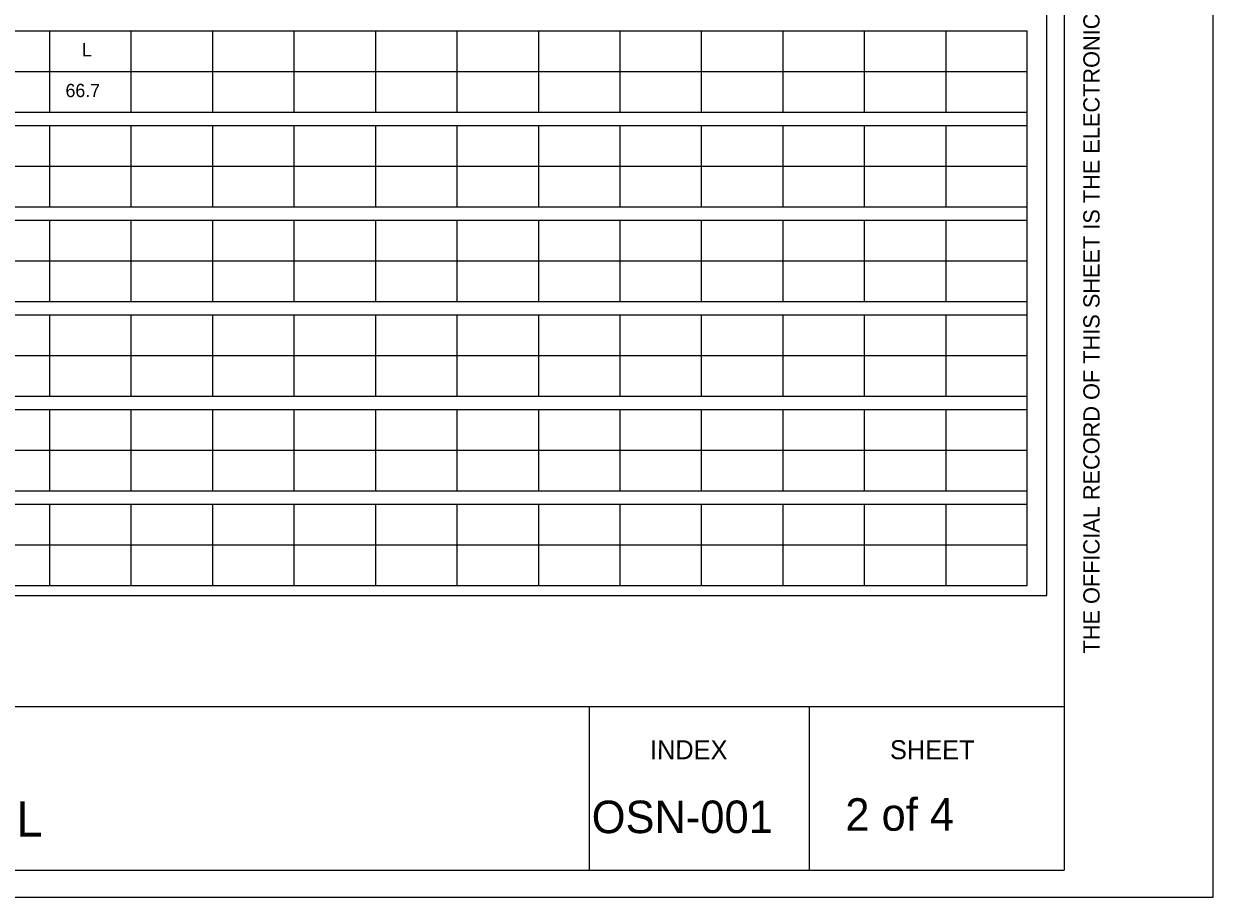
# Model space of a CAD drawing. Extents: x 764 to 1076, y -284 to -242.
# Drawn here: x 892.59 to 910.16, y -284.2 to -271.3 of the extents above; entities that cross this region are included whole.
import ezdxf

# ---------------------------------------------------------------- set-up
doc = ezdxf.new("R2010")
doc.units = 0
for name, color, linetype in [('GSSign', 7, 'Continuous'), ('PlotBorder_dp', 7, 'Continuous'), ('SheetBorder_dp', 7, 'Continuous'), ('SheetLinesMisc2_dp', 7, 'Continuous'), ('TextMisc', 7, 'Continuous')]:
    doc.layers.add(name, color=color, linetype=linetype)

msp = doc.modelspace()

# ---------------------------------------------------------------- linework, layer by layer
at = {"layer": 'PlotBorder_dp'}
msp.add_lwpolyline([(844.159, -241.805), (844.159, -284.205), (910.159, -284.205), (910.159, -241.805)], dxfattribs=at)
at = {"layer": 'SheetBorder_dp'}
for p, q in [((907.959, -242.205), (907.959, -283.805)), ((846.359, -281.388), (907.959, -281.388)), ((900.942, -283.805), (900.942, -281.388)), ((904.192, -283.805), (904.192, -281.388)), ((846.359, -283.805), (907.959, -283.805))]:
    msp.add_line(p, q, dxfattribs=at)
at = {"layer": 'SheetLinesMisc2_dp'}
for p, q in [((907.699, -279.748), (907.699, -242.29)), ((877.817, -271.408), (907.411, -271.408)), ((892.964, -271.408), (892.964, -272.61)), ((894.168, -271.408), (894.168, -272.61)), ((895.372, -271.408), (895.372, -272.61)), ((896.576, -271.408), (896.576, -272.61)), ((897.78, -271.408), (897.78, -272.61)), ((898.984, -271.408), (898.984, -272.61)), ((900.188, -271.408), (900.188, -272.61)), ((901.391, -271.408), (901.391, -272.61)), ((902.595, -271.408), (902.595, -272.61)), ((903.799, -271.408), (903.799, -272.61)), ((905.003, -271.408), (905.003, -272.61)), ((906.207, -271.408), (906.207, -272.61)), ((907.411, -279.602), (907.411, -271.408)), ((877.817, -272.008), (907.411, -272.008)), ((877.817, -272.61), (907.411, -272.61)), ((877.817, -272.806), (907.411, -272.806)), ((892.964, -272.806), (892.964, -274.009)), ((894.168, -272.806), (894.168, -274.009)), ((895.372, -272.806), (895.372, -274.009)), ((896.576, -272.806), (896.576, -274.009)), ((897.78, -272.806), (897.78, -274.009)), ((898.984, -272.806), (898.984, -274.009)), ((900.188, -272.806), (900.188, -274.009)), ((901.391, -272.806), (901.391, -274.009)), ((902.595, -272.806), (902.595, -274.009)), ((903.799, -272.806), (903.799, -274.009)), ((905.003, -272.806), (905.003, -274.009)), ((906.207, -272.806), (906.207, -274.009)), ((877.817, -273.407), (907.411, -273.407)), ((877.817, -274.009), (907.411, -274.009)), ((877.817, -274.205), (907.411, -274.205)), ((892.964, -274.205), (892.964, -275.407)), ((894.168, -274.205), (894.168, -275.407)), ((895.372, -274.205), (895.372, -275.407)), ((896.576, -274.205), (896.576, -275.407)), ((897.78, -274.205), (897.78, -275.407)), ((898.984, -274.205), (898.984, -275.407)), ((900.188, -274.205), (900.188, -275.407)), ((901.391, -274.205), (901.391, -275.407)), ((902.595, -274.205), (902.595, -275.407)), ((903.799, -274.205), (903.799, -275.407)), ((905.003, -274.205), (905.003, -275.407)), ((906.207, -274.205), (906.207, -275.407)), ((877.817, -274.806), (907.411, -274.806)), ((877.817, -275.407), (907.411, -275.407)), ((877.817, -275.603), (907.411, -275.603)), ((892.964, -275.603), (892.964, -276.805)), ((894.168, -275.603), (894.168, -276.805)), ((895.372, -275.603), (895.372, -276.805)), ((896.576, -275.603), (896.576, -276.805)), ((897.78, -275.603), (897.78, -276.805)), ((898.984, -275.603), (898.984, -276.805)), ((900.188, -275.603), (900.188, -276.805)), ((901.391, -275.603), (901.391, -276.805)), ((902.595, -275.603), (902.595, -276.805)), ((903.799, -275.603), (903.799, -276.805)), ((905.003, -275.603), (905.003, -276.805)), ((906.207, -275.603), (906.207, -276.805)), ((877.817, -276.204), (907.411, -276.204)), ((877.817, -276.805), (907.411, -276.805)), ((877.817, -277.002), (907.411, -277.002)), ((892.964, -277.002), (892.964, -278.204)), ((894.168, -277.002), (894.168, -278.204)), ((895.372, -277.002), (895.372, -278.204)), ((896.576, -277.002), (896.576, -278.204)), ((897.78, -277.002), (897.78, -278.204)), ((898.984, -277.002), (898.984, -278.204)), ((900.188, -277.002), (900.188, -278.204)), ((901.391, -277.002), (901.391, -278.204)), ((902.595, -277.002), (902.595, -278.204)), ((903.799, -277.002), (903.799, -278.204)), ((905.003, -277.002), (905.003, -278.204)), ((906.207, -277.002), (906.207, -278.204)), ((877.817, -277.603), (907.411, -277.603)), ((877.817, -278.204), (907.411, -278.204)), ((877.817, -278.4), (907.411, -278.4)), ((892.964, -278.4), (892.964, -279.602)), ((894.168, -278.4), (894.168, -279.602)), ((895.372, -278.4), (895.372, -279.602)), ((896.576, -278.4), (896.576, -279.602)), ((897.78, -278.4), (897.78, -279.602)), ((898.984, -278.4), (898.984, -279.602)), ((900.188, -278.4), (900.188, -279.602)), ((901.391, -278.4), (901.391, -279.602)), ((902.595, -278.4), (902.595, -279.602)), ((903.799, -278.4), (903.799, -279.602)), ((905.003, -278.4), (905.003, -279.602)), ((906.207, -278.4), (906.207, -279.602)), ((877.817, -279.001), (907.411, -279.001)), ((847.523, -279.748), (907.699, -279.748)), ((877.817, -279.602), (907.411, -279.602))]:
    msp.add_line(p, q, dxfattribs=at)

# ---------------------------------------------------------------- texts
at = {"layer": 'GSSign'}
for s, height, p in [('L', 0.196, (893.445, -271.787)), ('66.7', 0.1961, (893.202, -272.388))]:
    msp.add_text(s, height=height, dxfattribs=at).set_placement(p)
at = {"layer": 'TextMisc'}
for s, height, rotation, p in [('THE OFFICIAL RECORD OF THIS SHEET IS THE ELECTRONIC FILE DIGITALLY SIGNED AND SEALED UNDER RULE 61G15-23.004, F.A.C.', 0.24, 90, (908.48, -280.605)), ('INDEX', 0.28, 359.8607, (901.838, -282.166)), ('SHEET', 0.28, 359.8607, (905.383, -282.166)), ('2 of 4', 0.48, 0.0498, (904.724, -283.223)), ('OSN-001', 0.48, 0.0498, (900.977, -283.259))]:
    msp.add_text(s, height=height, rotation=rotation, dxfattribs=at).set_placement(p)
msp.add_text('ALUMINUM STATIC SIGN PANEL DETAIL', height=0.52, dxfattribs=at).set_placement((879.496, -283.31))

doc.saveas('drawing.dxf')
